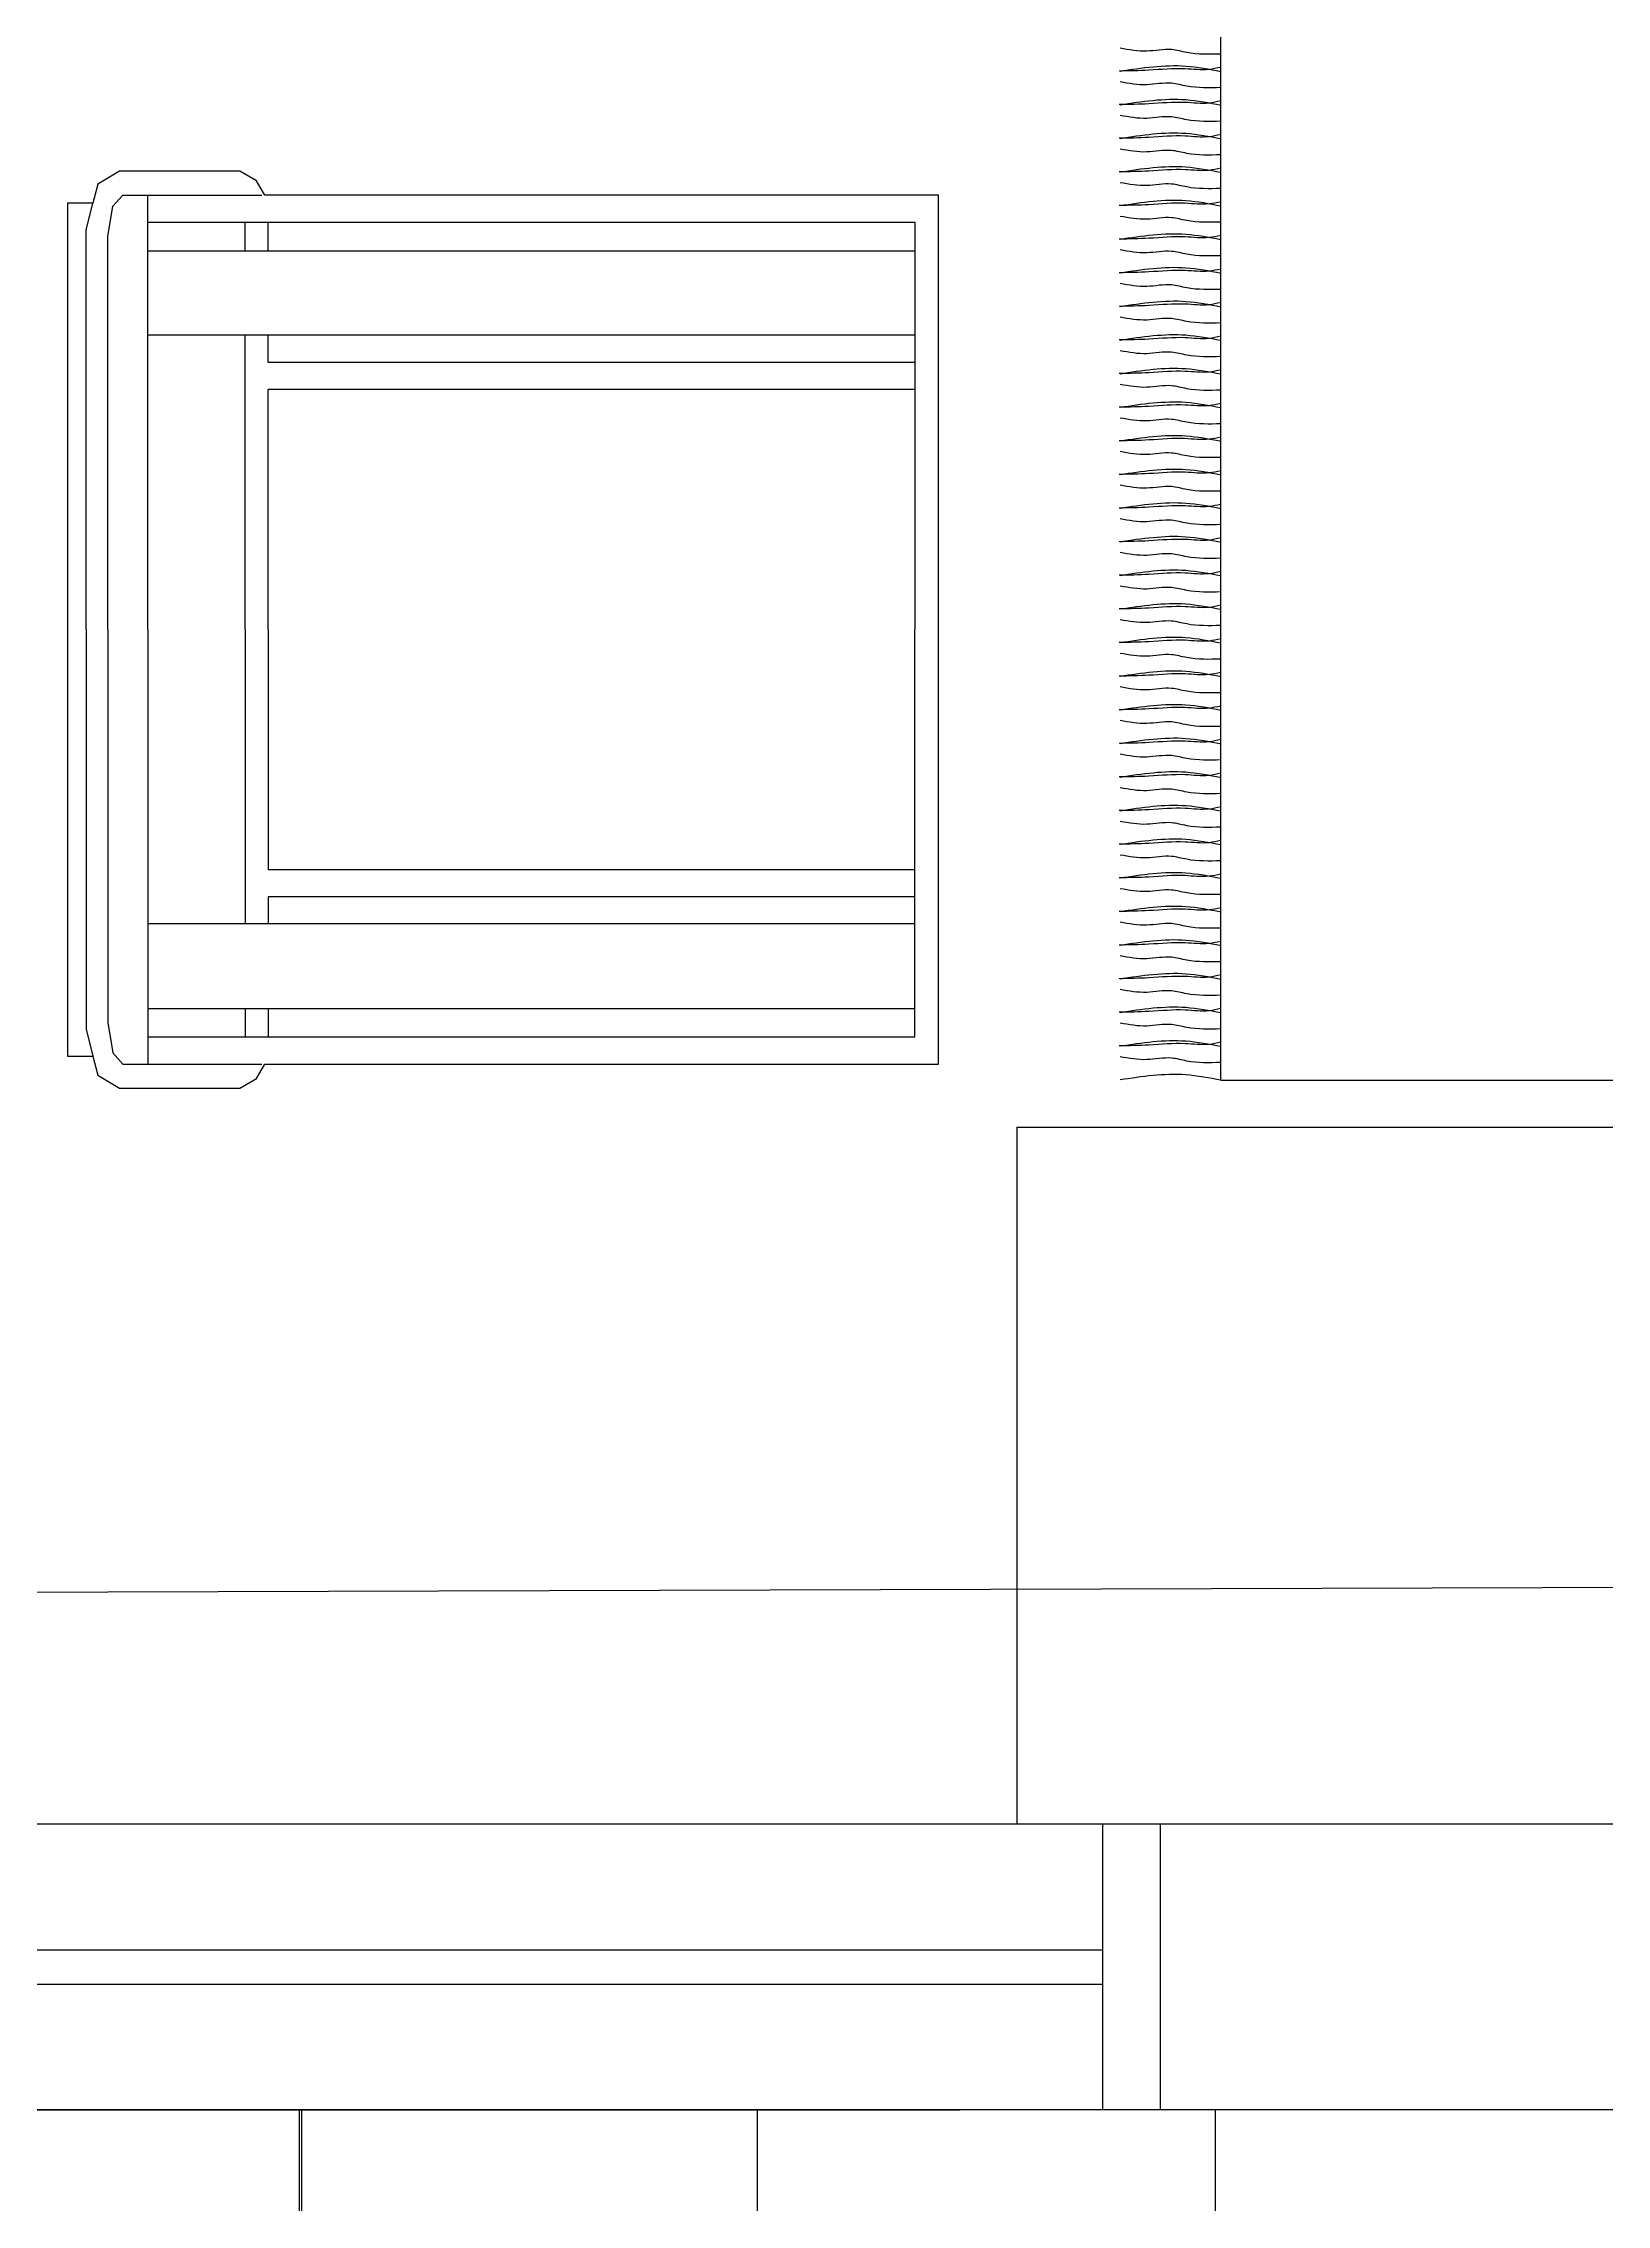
# Model space of a CAD drawing. Extents: x 381 to 417.7, y 184.4 to 253.5.
# Drawn here: x 402.976 to 404.342, y 236.562 to 238.451 of the extents above; entities that cross this region are included whole.
import ezdxf

# ---------------------------------------------------------------- set-up
doc = ezdxf.new("R2010")
doc.units = 0
doc.header["$MEASUREMENT"] = 0
doc.layers.get('0').update_dxf_attribs({"linetype": 'CONTINUOUS'})
doc.layers.get('DEFPOINTS').update_dxf_attribs({"linetype": 'CONTINUOUS'})
for name, color, linetype in [('ALVENARIA', 7, 'CONTINUOUS'), ('CAIXILHOS', 7, 'CONTINUOUS'), ('COTAEX', 7, 'CONTINUOUS'), ('MOBIL', 7, 'CONTINUOUS'), ('MOBIL_I', 13, 'CONTINUOUS'), ('PAREDE', 6, 'CONTINUOUS')]:
    doc.layers.add(name, color=color, linetype=linetype)
doc.styles.add('EXECUÇÃO', font='', dxfattribs={"height": 0.11})
doc.styles.get('EXECUÇÃO').set_extended_font_data('AvantGarde Md BT')
doc.dimstyles.new('COTAEXEC', dxfattribs={"dimscale": 0.05, "dimtxt": 0.11, "dimasz": 1.2, "dimexe": 1.25, "dimexo": 4, "dimgap": 1, "dimtad": 1, "dimrnd": 0.005, "dimzin": 4, "dimdsep": 46, "dimtxsty": 'EXECUÇÃO', "dimcen": 2.5, "dimdle": 0.15, "dimclrd": 2, "dimclre": 2, "dimclrt": 220, "dimadec": 0, "dimazin": 0, "dimtfac": 0.075, "dimtmove": 2, "dimatfit": 3, "dimfxl": 1, "dimtolj": 1, "dimtzin": 0, "dimarcsym": 0})

# ---------------------------------------------------------------- blocks, each defined once
blk = doc.blocks.new('*D33')
at = {"color": 2, "linetype": 'ByBlock'}
for p, q in [((403.9551, 217.215), (409.8351, 217.2327)), ((409.8956, 217.0529), (409.8953, 217.1704)), ((403.8956, 217.0348), (403.8953, 217.1523))]:
    blk.add_line(p, q, dxfattribs=at)
for points in [[(409.8351, 217.2427), (409.8351, 217.2227), (409.8951, 217.2329)], [(403.9551, 217.225), (403.9551, 217.205), (403.8951, 217.2148)]]:
    blk.add_solid(points, dxfattribs=at)
at = {"layer": 'DEFPOINTS', "color": 0, "linetype": 'ByBlock'}
for p in [(409.895, 217.2529), (403.895, 217.2348), (409.8951, 217.2329)]:
    blk.add_point(p, dxfattribs=at)
at = {"color": 220, "linetype": 'ByBlock', "insert": (406.8948, 217.331), "char_height": 0.11, "attachment_point": 5, "rotation": 0.1728, "style": 'EXECUÇÃO'}
blk.add_mtext('\\A1;6.00', dxfattribs=at)
blk = doc.blocks.new('MBCAD8_2')
at = {"color": 0}
blk.add_lwpolyline([(0, 74.09), (-37.26, 74.09), (-37.26, 71.9), (-38.93, 71.46), (-40.05, 69.56), (-40.05, 59.05), (-39.21, 57.59), (-37.96, 56.86), (-37.96, -1.97), (0, -1.97), (37.96, -1.97), (37.96, 56.86), (39.21, 57.59), (40.05, 59.05), (40.05, 69.56), (38.93, 71.46), (37.26, 71.9), (37.26, 74.09)], close=True, dxfattribs=at)
at = {"layer": 'MOBIL_I'}
for p, q in [((0, 67.08), (-37.96, 67.08)), ((-35.59, 67.08), (-35.59, 0.08)), ((0, 67.08), (37.96, 67.08)), ((35.59, 67.08), (35.59, 0.08)), ((-33.09, 58.57), (-35.59, 58.57)), ((0, 58.57), (-25.72, 58.57)), ((0, 58.57), (25.72, 58.57)), ((33.09, 58.57), (35.59, 58.57)), ((-33.09, 56.57), (-35.59, 56.57)), ((-23.35, 56.57), (-25.72, 56.57)), ((0, 56.57), (-20.99, 56.57)), ((0, 56.57), (20.99, 56.57)), ((23.35, 56.57), (25.72, 56.57)), ((33.09, 56.57), (35.59, 56.57)), ((-35.59, 0.08), (0, 0.08)), ((35.59, 0.08), (0, 0.08))]:
    blk.add_line(p, q, dxfattribs=at)
for points in [[(0, 72.48), (-34.9, 72.48), (-37.26, 71.9)], [(0, 72.48), (34.9, 72.48), (37.26, 71.9)], [(0, 70.58), (-34.34, 70.58), (-36.99, 70.15), (-37.96, 69.27), (-37.96, 57.12)], [(0, 70.58), (34.34, 70.58), (36.99, 70.15), (37.96, 69.27), (37.96, 57.12)], [(-33.09, 67.08), (-33.09, 0.08)], [(-25.72, 0.08), (-25.72, 67.08)], [(25.72, 0.08), (25.72, 67.08)], [(33.09, 67.08), (33.09, 0.08)], [(-23.35, 0.08), (-23.35, 56.57)], [(-20.99, 0.08), (-20.99, 56.57)], [(20.99, 0.08), (20.99, 56.57)], [(23.35, 0.08), (23.35, 56.57)]]:
    blk.add_lwpolyline(points, dxfattribs=at)
blk = doc.blocks.new('POLTRONA3')
at = {"layer": 'MOBIL', "xscale": 0.01, "yscale": 0.01, "zscale": 0.01}
blk.add_blockref('MBCAD8_2', (0.3941, 0.0411), dxfattribs=at)
blk = doc.blocks.new('A$C724E2AFF')
for q in [(0, 0.0739), (2.31, 2.3839)]:
    blk.add_line((0, 2.3839), q)
at = {"layer": 'ALVENARIA', "ltscale": 0.5}
for points in [[(0.0277, 2.3839), (0.0261, 2.3924), (0.0266, 2.4098), (0.0256, 2.4362), (0.025, 2.4578)], [(0.0522, 2.3839), (0.0506, 2.3924), (0.0511, 2.4098), (0.0501, 2.4362), (0.0495, 2.4578)], [(0.0767, 2.3839), (0.0751, 2.3924), (0.0756, 2.4098), (0.0746, 2.4362), (0.074, 2.4578)], [(0.1012, 2.3839), (0.0996, 2.3924), (0.1001, 2.4098), (0.0991, 2.4362), (0.0985, 2.4578)], [(0.1257, 2.3839), (0.1241, 2.3924), (0.1246, 2.4098), (0.1236, 2.4362), (0.123, 2.4578)], [(0.1502, 2.3839), (0.1486, 2.3924), (0.1491, 2.4098), (0.1481, 2.4362), (0.1475, 2.4578)], [(0.1747, 2.3839), (0.1731, 2.3924), (0.1736, 2.4098), (0.1726, 2.4362), (0.172, 2.4578)], [(0.1992, 2.3839), (0.1976, 2.3924), (0.1981, 2.4098), (0.1971, 2.4362), (0.1965, 2.4578)], [(0.2237, 2.3839), (0.2221, 2.3924), (0.2226, 2.4098), (0.2216, 2.4362), (0.221, 2.4578)], [(0.2482, 2.3839), (0.2466, 2.3924), (0.2471, 2.4098), (0.2461, 2.4362), (0.2455, 2.4578)], [(0.2727, 2.3839), (0.2711, 2.3924), (0.2716, 2.4098), (0.2706, 2.4362), (0.27, 2.4578)], [(0.2972, 2.3839), (0.2956, 2.3924), (0.2961, 2.4098), (0.2951, 2.4362), (0.2945, 2.4578)], [(0.3217, 2.3839), (0.3201, 2.3924), (0.3206, 2.4098), (0.3196, 2.4362), (0.319, 2.4578)], [(0.3462, 2.3839), (0.3446, 2.3924), (0.3451, 2.4098), (0.3441, 2.4362), (0.3435, 2.4578)], [(0.3707, 2.3839), (0.3691, 2.3924), (0.3696, 2.4098), (0.3686, 2.4362), (0.368, 2.4578)], [(0.3952, 2.3839), (0.3936, 2.3924), (0.3941, 2.4098), (0.3931, 2.4362), (0.3925, 2.4578)], [(0.4197, 2.3839), (0.4181, 2.3924), (0.4186, 2.4098), (0.4176, 2.4362), (0.417, 2.4578)], [(0.4442, 2.3839), (0.4426, 2.3924), (0.4431, 2.4098), (0.4421, 2.4362), (0.4415, 2.4578)], [(0.4687, 2.3839), (0.4671, 2.3924), (0.4676, 2.4098), (0.4666, 2.4362), (0.466, 2.4578)], [(0.4932, 2.3839), (0.4916, 2.3924), (0.4921, 2.4098), (0.4911, 2.4362), (0.4905, 2.4578)], [(0.5177, 2.3839), (0.5161, 2.3924), (0.5166, 2.4098), (0.5156, 2.4362), (0.515, 2.4578)], [(0.5422, 2.3839), (0.5406, 2.3924), (0.5411, 2.4098), (0.5401, 2.4362), (0.5395, 2.4578)], [(0.5667, 2.3839), (0.5651, 2.3924), (0.5656, 2.4098), (0.5646, 2.4362), (0.564, 2.4578)], [(0.5912, 2.3839), (0.5896, 2.3924), (0.5901, 2.4098), (0.5891, 2.4362), (0.5885, 2.4578)], [(0.6157, 2.3839), (0.6141, 2.3924), (0.6146, 2.4098), (0.6136, 2.4362), (0.613, 2.4578)], [(0.6402, 2.3839), (0.6386, 2.3924), (0.6391, 2.4098), (0.6381, 2.4362), (0.6375, 2.4578)], [(0.6647, 2.3839), (0.6631, 2.3924), (0.6636, 2.4098), (0.6626, 2.4362), (0.662, 2.4578)], [(0.6892, 2.3839), (0.6876, 2.3924), (0.6881, 2.4098), (0.6871, 2.4362), (0.6865, 2.4578)], [(0.7137, 2.3839), (0.7121, 2.3924), (0.7126, 2.4098), (0.7116, 2.4362), (0.711, 2.4578)], [(0.7382, 2.3839), (0.7366, 2.3924), (0.7371, 2.4098), (0.7361, 2.4362), (0.7355, 2.4578)], [(0, 2.3839), (0.0039, 2.4093), (0.0002, 2.4573)], [(0.0129, 2.3839), (0.014, 2.4087), (0.0161, 2.4198), (0.015, 2.4378), (0.0171, 2.4573)], [(0.0245, 2.3839), (0.0284, 2.4093), (0.0247, 2.4573)], [(0.0374, 2.3839), (0.0385, 2.4087), (0.0406, 2.4198), (0.0395, 2.4378), (0.0416, 2.4573)], [(0.049, 2.3839), (0.0529, 2.4093), (0.0492, 2.4573)], [(0.0619, 2.3839), (0.063, 2.4087), (0.0651, 2.4198), (0.064, 2.4378), (0.0661, 2.4573)], [(0.0735, 2.3839), (0.0774, 2.4093), (0.0737, 2.4573)], [(0.0864, 2.3839), (0.0875, 2.4087), (0.0896, 2.4198), (0.0885, 2.4378), (0.0906, 2.4573)], [(0.098, 2.3839), (0.1019, 2.4093), (0.0982, 2.4573)], [(0.1109, 2.3839), (0.112, 2.4087), (0.1141, 2.4198), (0.113, 2.4378), (0.1151, 2.4573)], [(0.1225, 2.3839), (0.1264, 2.4093), (0.1227, 2.4573)], [(0.1354, 2.3839), (0.1365, 2.4087), (0.1386, 2.4198), (0.1375, 2.4378), (0.1396, 2.4573)], [(0.147, 2.3839), (0.1509, 2.4093), (0.1472, 2.4573)], [(0.1599, 2.3839), (0.161, 2.4087), (0.1631, 2.4198), (0.162, 2.4378), (0.1641, 2.4573)], [(0.1715, 2.3839), (0.1754, 2.4093), (0.1717, 2.4573)], [(0.1844, 2.3839), (0.1855, 2.4087), (0.1876, 2.4198), (0.1865, 2.4378), (0.1886, 2.4573)], [(0.196, 2.3839), (0.1999, 2.4093), (0.1962, 2.4573)], [(0.2089, 2.3839), (0.21, 2.4087), (0.2121, 2.4198), (0.211, 2.4378), (0.2131, 2.4573)], [(0.2205, 2.3839), (0.2244, 2.4093), (0.2207, 2.4573)], [(0.2334, 2.3839), (0.2345, 2.4087), (0.2366, 2.4198), (0.2355, 2.4378), (0.2376, 2.4573)], [(0.245, 2.3839), (0.2489, 2.4093), (0.2452, 2.4573)], [(0.2579, 2.3839), (0.259, 2.4087), (0.2611, 2.4198), (0.26, 2.4378), (0.2621, 2.4573)], [(0.2695, 2.3839), (0.2734, 2.4093), (0.2697, 2.4573)], [(0.2824, 2.3839), (0.2835, 2.4087), (0.2856, 2.4198), (0.2845, 2.4378), (0.2866, 2.4573)], [(0.294, 2.3839), (0.2979, 2.4093), (0.2942, 2.4573)], [(0.3069, 2.3839), (0.308, 2.4087), (0.3101, 2.4198), (0.309, 2.4378), (0.3111, 2.4573)], [(0.3185, 2.3839), (0.3224, 2.4093), (0.3187, 2.4573)], [(0.3314, 2.3839), (0.3325, 2.4087), (0.3346, 2.4198), (0.3335, 2.4378), (0.3356, 2.4573)], [(0.343, 2.3839), (0.3469, 2.4093), (0.3432, 2.4573)], [(0.3559, 2.3839), (0.357, 2.4087), (0.3591, 2.4198), (0.358, 2.4378), (0.3601, 2.4573)], [(0.3675, 2.3839), (0.3714, 2.4093), (0.3677, 2.4573)], [(0.3804, 2.3839), (0.3815, 2.4087), (0.3836, 2.4198), (0.3825, 2.4378), (0.3846, 2.4573)], [(0.392, 2.3839), (0.3959, 2.4093), (0.3922, 2.4573)], [(0.4049, 2.3839), (0.406, 2.4087), (0.4081, 2.4198), (0.407, 2.4378), (0.4091, 2.4573)], [(0.4165, 2.3839), (0.4204, 2.4093), (0.4167, 2.4573)], [(0.4294, 2.3839), (0.4305, 2.4087), (0.4326, 2.4198), (0.4315, 2.4378), (0.4336, 2.4573)], [(0.441, 2.3839), (0.4449, 2.4093), (0.4412, 2.4573)], [(0.4539, 2.3839), (0.455, 2.4087), (0.4571, 2.4198), (0.456, 2.4378), (0.4581, 2.4573)], [(0.4655, 2.3839), (0.4694, 2.4093), (0.4657, 2.4573)], [(0.4784, 2.3839), (0.4795, 2.4087), (0.4816, 2.4198), (0.4805, 2.4378), (0.4826, 2.4573)], [(0.49, 2.3839), (0.4939, 2.4093), (0.4902, 2.4573)], [(0.5029, 2.3839), (0.504, 2.4087), (0.5061, 2.4198), (0.505, 2.4378), (0.5071, 2.4573)], [(0.5145, 2.3839), (0.5184, 2.4093), (0.5147, 2.4573)], [(0.5274, 2.3839), (0.5285, 2.4087), (0.5306, 2.4198), (0.5295, 2.4378), (0.5316, 2.4573)], [(0.539, 2.3839), (0.5429, 2.4093), (0.5392, 2.4573)], [(0.5519, 2.3839), (0.553, 2.4087), (0.5551, 2.4198), (0.554, 2.4378), (0.5561, 2.4573)], [(0.5635, 2.3839), (0.5674, 2.4093), (0.5637, 2.4573)], [(0.5764, 2.3839), (0.5775, 2.4087), (0.5796, 2.4198), (0.5785, 2.4378), (0.5806, 2.4573)], [(0.588, 2.3839), (0.5919, 2.4093), (0.5882, 2.4573)], [(0.6009, 2.3839), (0.602, 2.4087), (0.6041, 2.4198), (0.603, 2.4378), (0.6051, 2.4573)], [(0.6125, 2.3839), (0.6164, 2.4093), (0.6127, 2.4573)], [(0.6254, 2.3839), (0.6265, 2.4087), (0.6286, 2.4198), (0.6275, 2.4378), (0.6296, 2.4573)], [(0.637, 2.3839), (0.6409, 2.4093), (0.6372, 2.4573)], [(0.6499, 2.3839), (0.651, 2.4087), (0.6531, 2.4198), (0.652, 2.4378), (0.6541, 2.4573)], [(0.6615, 2.3839), (0.6654, 2.4093), (0.6617, 2.4573)], [(0.6744, 2.3839), (0.6755, 2.4087), (0.6776, 2.4198), (0.6765, 2.4378), (0.6786, 2.4573)], [(0.686, 2.3839), (0.6899, 2.4093), (0.6862, 2.4573)], [(0.6989, 2.3839), (0.7, 2.4087), (0.7021, 2.4198), (0.701, 2.4378), (0.7031, 2.4573)], [(0.7105, 2.3839), (0.7144, 2.4093), (0.7107, 2.4573)], [(0.7234, 2.3839), (0.7245, 2.4087), (0.7266, 2.4198), (0.7255, 2.4378), (0.7276, 2.4573)], [(0.735, 2.3839), (0.7389, 2.4093), (0.7352, 2.4573)], [(0.7479, 2.3839), (0.749, 2.4087), (0.7511, 2.4198), (0.75, 2.4378), (0.7521, 2.4573)]]:
    blk.add_spline(points, degree=3, dxfattribs=at)

msp = doc.modelspace()

# ---------------------------------------------------------------- hatches: boundary and pattern name
h = msp.add_hatch()
h.set_pattern_fill('_U', color=44, scale=0.4, style=0, double=1, pattern_type=0)
h.set_pattern_definition([(0, (0, 18.93943), (0, 0.4), []), (90, (0, 18.93943), (-0.4, 2e-17), [])])
h.paths.add_polyline_path([(412.0764, 233.1449), (412.0764, 236.6449), (408.5764, 236.6449), (402.2027, 236.6449), (402.2027, 233.1449)])
h.paths.add_polyline_path([(408.1864, 233.6721), (408.1864, 233.2721), (407.7864, 233.2721), (407.7864, 233.6721)], flags=16)
h.paths.add_polyline_path([(411.5514, 233.6721), (411.9514, 233.6721), (411.9514, 233.2721), (411.5514, 233.2721)], flags=16)
h.paths.add_polyline_path([(404.0964, 233.6721), (404.0964, 233.2721), (403.6964, 233.2721), (403.6964, 233.6721)], flags=16)
h.paths.add_polyline_path([(403.6822, 233.5505), (404.1107, 233.5505), (404.1107, 233.3812), (403.6822, 233.3812)], flags=24)
h.paths.add_polyline_path([(403.0043, 236.3179), (403.0043, 235.8921), (403.1843, 235.8921), (403.1843, 236.3179)], flags=24)
h.paths.add_polyline_path([(403.2145, 236.4988), (403.2145, 235.5931), (403.3945, 235.5931), (403.3945, 236.4988)], flags=24)
h.paths.add_polyline_path([(407.3787, 236.3179), (407.3787, 235.8921), (407.5587, 235.8921), (407.5587, 236.3179)], flags=24)
h.paths.add_polyline_path([(407.5889, 236.4988), (407.5889, 235.5931), (407.7689, 235.5931), (407.7689, 236.4988)], flags=24)

# ---------------------------------------------------------------- linework, layer by layer
at = {"color": 4}
for p, q in [((403.902, 236.8949), (403.952, 236.8949)), ((403.902, 236.6449), (403.902, 236.8949)), ((403.952, 236.8949), (403.952, 236.6449)), ((403.952, 236.8949), (403.952, 236.6449)), ((403.952, 236.6449), (403.902, 236.6449))]:
    msp.add_line(p, q, dxfattribs=at)
for p, q in [((402.502, 236.7849), (403.902, 236.7849)), ((402.502, 236.7549), (403.902, 236.7549)), ((402.377, 236.6449), (403.777, 236.6449))]:
    msp.add_line(p, q)
at = {"layer": 'CAIXILHOS'}
for q in [(403.827, 236.8949), (406.8247, 237.5035)]:
    msp.add_line((403.827, 237.5035), q, dxfattribs=at)
at = {"layer": 'COTAEX'}
msp.add_line((403.202, 236.6449), (403.202, 235.6852), dxfattribs=at)
at = {"layer": 'PAREDE'}
for p, q in [((402.4514, 236.8949), (405.2747, 236.8949)), ((408.5764, 236.6449), (402.2014, 236.6449))]:
    msp.add_line(p, q, dxfattribs=at)

# ---------------------------------------------------------------- block references
at = {"layer": 'CAIXILHOS', "xscale": 1.19880248193374, "yscale": 1.19880248193374, "zscale": 1.19880248193374, "rotation": 89.99999999999999}
msp.add_blockref('A$C724E2AFF', (406.8628, 237.5446), dxfattribs=at)
at = {"layer": 'CAIXILHOS', "rotation": 90}
msp.add_blockref('POLTRONA3', (403.7798, 237.5442), dxfattribs=at)

# ---------------------------------------------------------------- dimensions: what is measured, and where the dimension line sits
at = {"color": 7}
dim = msp.add_aligned_dim(p1=(402.3264, 237.1155), p2=(408.3264, 237.1336), distance=-0.02, dimstyle='COTAEXEC', dxfattribs=at)
dim.commit()
dim.dimension.update_dxf_attribs({"geometry": '*D33', "text_midpoint": (405.3262, 237.2117), "insert": (-1.5686, 19.8807)})

doc.saveas('drawing.dxf')
